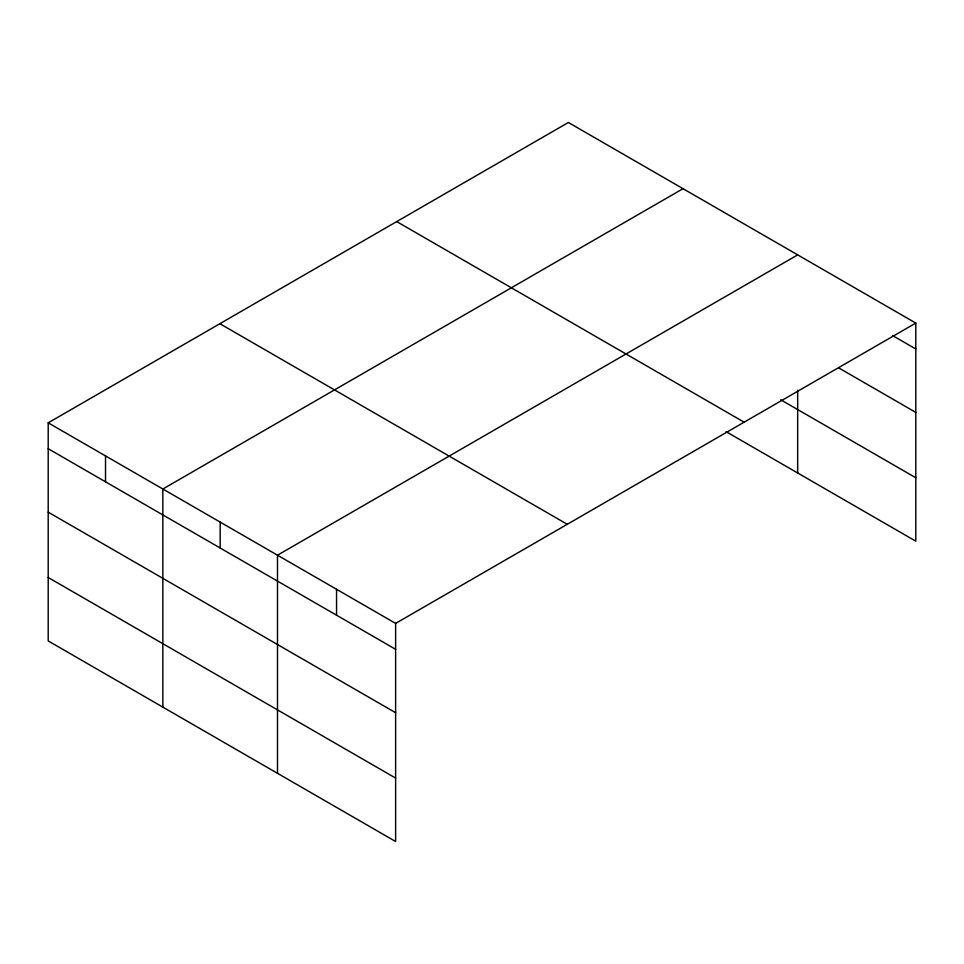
<?xml version="1.0" encoding="UTF-8"?>
<svg xmlns="http://www.w3.org/2000/svg" width="964" height="964" viewBox="0 0 964 964"><rect width="100%" height="100%" fill="white"/><g stroke="black" fill="none" stroke-linecap="round" stroke-linejoin="round"><path stroke-width="1.45" d="M48.2 422.822L395.626 623.395L395.626 841.512L48.2 640.927L48.2 422.822L568.374 122.488L915.8 323.073L915.8 541.178L726.025 431.619M683.03 188.691L162.844 489.013L162.844 707.118M797.674 254.882L277.499 555.204L277.499 773.309M395.626 623.395L915.8 323.073M892.688 335.629L915.8 348.98M838.764 367.923L915.8 412.399M780.744 399.783L915.8 477.758M396.722 221.6L744.136 422.184M219.864 323.711L567.278 524.296M48.2 448.718L395.626 649.302M48.2 512.149L395.626 712.721M48.2 577.496L395.626 778.081M797.674 390.251L797.674 472.987M336.557 589.305L336.557 615.201M220.178 522.102L220.178 548.01M105.522 455.912L105.522 481.807"/></g></svg>
